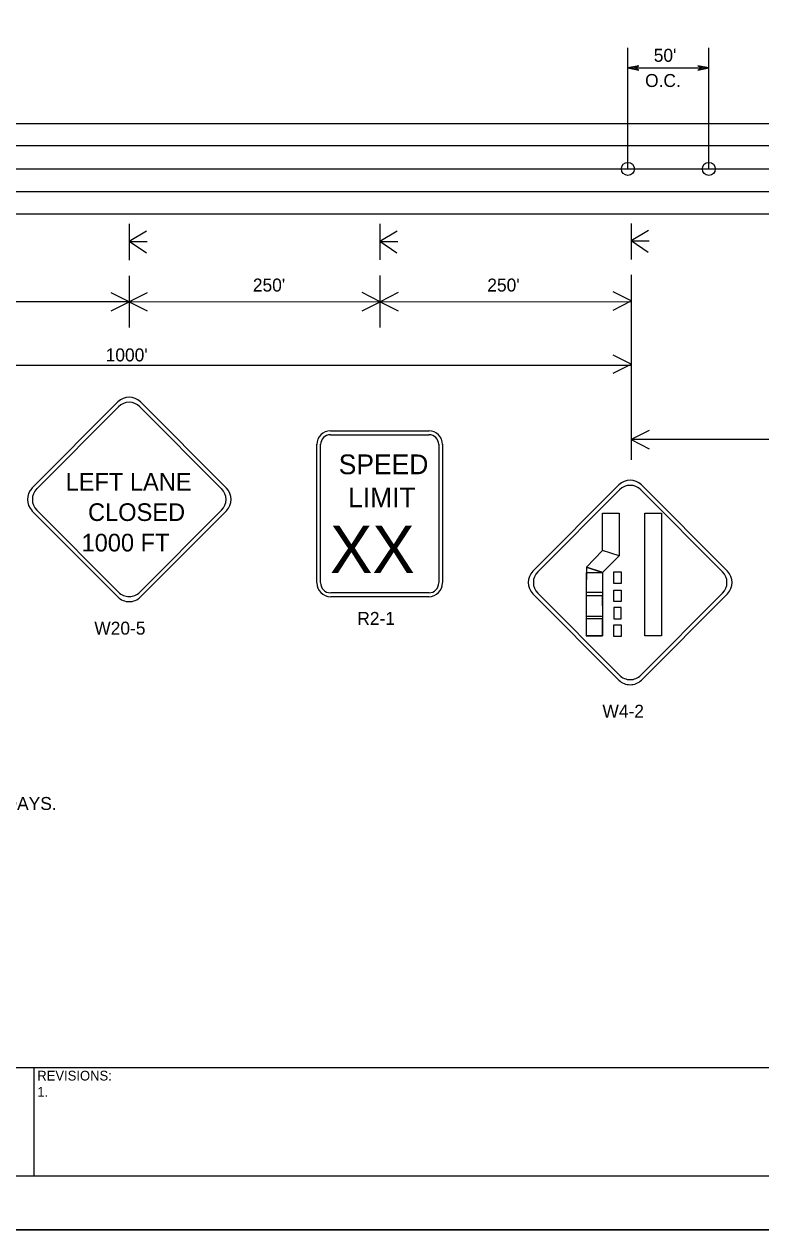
# Model space of a CAD drawing. Extents: x 0 to 34, y 0 to 22.
# Drawn here: x 11.32 to 18.12, y 0 to 11.15 of the extents above; entities that cross this region are included whole.
import ezdxf

# ---------------------------------------------------------------- set-up
doc = ezdxf.new("R2010")
doc.units = 0
for name, color, linetype in [('Level 1', 7, 'Continuous'), ('Level 32', 7, 'Continuous'), ('PlotBorder', 7, 'Continuous'), ('SHADE-GENERIC', 7, 'Continuous'), ('SHT-BNDRY', 7, 'Continuous'), ('SHT-FENCE', 7, 'Continuous'), ('Title_Box', 7, 'Continuous')]:
    doc.layers.add(name, color=color, linetype=linetype)

msp = doc.modelspace()

# ---------------------------------------------------------------- linework, layer by layer
at = {"layer": 'Level 1'}
for p, q in [((16.895, 9.81), (16.895, 10.927)), ((17.643, 9.81), (17.643, 10.927)), ((16.995, 10.762), (16.895, 10.742)), ((16.895, 10.742), (17.643, 10.742)), ((16.895, 10.742), (16.995, 10.721)), ((16.955, 10.742), (16.995, 10.762)), ((16.995, 10.721), (16.955, 10.742)), ((17.643, 10.742), (17.542, 10.763)), ((17.542, 10.763), (17.583, 10.742)), ((17.583, 10.742), (17.542, 10.722)), ((17.542, 10.722), (17.643, 10.742)), ((2.124, 10.228), (30.729, 10.228)), ((2.124, 10.025), (30.729, 10.025)), ((2.124, 9.81), (30.729, 9.81)), ((2.124, 9.601), (30.729, 9.601)), ((2.124, 9.392), (30.729, 9.392)), ((12.287, 9.3), (12.287, 9.133)), ((14.603, 9.301), (14.603, 9.134)), ((16.924, 9.305), (16.924, 9.138)), ((12.287, 9.141), (12.448, 9.236)), ((12.287, 9.141), (12.446, 9.033)), ((14.603, 9.142), (14.763, 9.237)), ((14.603, 9.142), (14.761, 9.034)), ((16.924, 9.146), (17.085, 9.241)), ((16.924, 9.146), (17.083, 9.038)), ((16.924, 9.143), (17.091, 9.143)), ((12.287, 9.138), (12.454, 9.138)), ((12.287, 9.133), (12.287, 8.966)), ((14.603, 9.139), (14.769, 9.139)), ((14.603, 9.134), (14.603, 8.967)), ((16.924, 9.138), (16.924, 8.971)), ((12.287, 8.966), (12.287, 8.966)), ((14.603, 8.967), (14.603, 8.967)), ((16.924, 8.971), (16.924, 8.971)), ((12.287, 8.821), (12.287, 8.342)), ((12.287, 8.821), (12.287, 8.342)), ((14.603, 8.822), (14.603, 8.342)), ((14.603, 8.822), (14.603, 8.342)), ((16.924, 8.828), (16.924, 7.12)), ((7.652, 8.58), (12.287, 8.582)), ((12.287, 8.582), (12.287, 8.58)), ((12.287, 8.58), (16.923, 8.582)), ((14.603, 8.583), (14.603, 8.581)), ((14.707, 8.582), (14.707, 8.58)), ((2.251, 7.993), (16.93, 7.993)), ((11.389, 6.858), (12.183, 7.655)), ((11.434, 6.852), (12.188, 7.61)), ((12.387, 7.61), (13.141, 6.852)), ((12.392, 7.655), (13.186, 6.858)), ((14.147, 7.387), (14.15, 7.387)), ((14.15, 7.387), (15.06, 7.387)), ((14.02, 5.985), (14.02, 7.264)), ((14.056, 5.985), (14.056, 7.264)), ((14.147, 7.351), (14.15, 7.351)), ((14.15, 7.351), (15.06, 7.351)), ((15.147, 7.264), (15.147, 5.985)), ((15.183, 7.264), (15.183, 5.985)), ((16.811, 6.887), (16.018, 6.09)), ((16.817, 6.842), (16.062, 6.085)), ((17.769, 6.085), (17.015, 6.842)), ((17.814, 6.09), (17.02, 6.887)), ((12.183, 5.851), (11.389, 6.648)), ((12.188, 5.896), (11.434, 6.653)), ((13.141, 6.653), (12.387, 5.896)), ((13.186, 6.648), (12.392, 5.851)), ((15.06, 5.89), (14.15, 5.89)), ((15.06, 5.854), (14.15, 5.854)), ((16.018, 5.88), (16.811, 5.083)), ((16.062, 5.886), (16.817, 5.128)), ((17.015, 5.128), (17.769, 5.886)), ((17.02, 5.083), (17.814, 5.88))]:
    msp.add_line(p, q, dxfattribs=at)
for points in [[(12.121, 8.497), (12.287, 8.58), (12.121, 8.664)], [(12.454, 8.664), (12.287, 8.58), (12.454, 8.497)], [(12.454, 8.664), (12.287, 8.58), (12.454, 8.497)], [(14.441, 8.498), (14.607, 8.581), (14.441, 8.665)], [(14.771, 8.665), (14.605, 8.581), (14.771, 8.498)], [(16.758, 8.504), (16.924, 8.588), (16.758, 8.671)], [(16.758, 8.504), (16.924, 8.588), (16.758, 8.671)], [(16.758, 7.92), (16.924, 8.003), (16.758, 8.086)], [(17.091, 7.389), (16.924, 7.306), (17.091, 7.222)]]:
    msp.add_lwpolyline(points, dxfattribs=at)
for centre, major_axis, start_param, end_param in [((12.287, 7.55), (0, 0.148), 5.497787, 7.068583), ((12.287, 7.51), (0, 0.141), 5.497787, 7.068583), ((14.147, 7.26), (0, -0.127), 3.141593, 4.712389), ((15.056, 7.26), (0, 0.127), 4.712389, 6.283185), ((14.147, 7.26), (0, -0.0913), 3.141593, 4.712389), ((15.056, 7.26), (0, 0.0913), 4.712389, 6.283185), ((16.916, 6.782), (0, 0.148), 5.497787, 7.068583), ((11.494, 6.753), (0, -0.148), 3.926991, 5.497787), ((11.533, 6.753), (0, -0.141), 3.926991, 5.497787), ((13.042, 6.753), (0, 0.141), 3.926991, 5.497787), ((13.081, 6.753), (0, 0.148), 3.926991, 5.497787), ((16.916, 6.742), (0, 0.141), 5.497787, 7.068583), ((16.122, 5.985), (0, -0.148), 3.926991, 5.497787), ((16.162, 5.985), (0, -0.141), 3.926991, 5.497787), ((17.67, 5.985), (0, 0.141), 3.926991, 5.497787), ((17.71, 5.985), (0, 0.148), 3.926991, 5.497787), ((14.147, 5.981), (0, -0.127), 4.712389, 6.283185), ((14.147, 5.981), (0, -0.0913), 4.712389, 6.283185), ((15.056, 5.981), (0, 0.0913), 3.141593, 4.712389), ((15.056, 5.981), (0, 0.127), 3.141593, 4.712389), ((12.287, 5.956), (0, 0.148), 2.356194, 3.926991), ((12.287, 5.996), (0, 0.141), 2.356194, 3.926991), ((16.916, 5.228), (0, 0.141), 2.356194, 3.926991), ((16.916, 5.188), (0, 0.148), 2.356194, 3.926991)]:
    msp.add_ellipse(centre, major_axis=major_axis, ratio=0.996122, start_param=start_param, end_param=end_param, dxfattribs=at)
at = {"layer": 'Level 32'}
msp.add_line((19.918, 7.306), (16.924, 7.306), dxfattribs=at)
at = {"layer": 'PlotBorder'}
msp.add_lwpolyline([(0, 0), (34, 0), (34, 22), (0, 22)], close=True, dxfattribs=at)
at = {"layer": 'SHADE-GENERIC'}
for points in [[(16.661, 6.626), (16.814, 6.626), (16.816, 6.232), (16.662, 6.281)], [(17.053, 6.627), (17.205, 6.627), (17.205, 5.491), (17.053, 5.491)], [(16.816, 6.232), (16.662, 6.281), (16.512, 6.127), (16.662, 6.078)], [(16.663, 6.077), (16.512, 6.127), (16.511, 5.897), (16.664, 5.897)], [(16.662, 5.491), (16.514, 5.491), (16.514, 6.078), (16.662, 6.078)], [(16.766, 6.083), (16.832, 6.083), (16.832, 5.976), (16.766, 5.976)], [(16.766, 5.915), (16.832, 5.915), (16.832, 5.808), (16.766, 5.808)], [(16.662, 5.861), (16.511, 5.861), (16.511, 5.675), (16.663, 5.675)], [(16.832, 5.754), (16.766, 5.754), (16.766, 5.648), (16.832, 5.648)], [(16.66, 5.649), (16.51, 5.649), (16.511, 5.491), (16.662, 5.491)], [(16.766, 5.594), (16.832, 5.594), (16.832, 5.487), (16.766, 5.487)]]:
    msp.add_lwpolyline(points, close=True, dxfattribs=at)
for centre in [(16.895, 9.809), (17.643, 9.809)]:
    msp.add_ellipse(centre, major_axis=(0, 0.0602), ratio=0.996122, dxfattribs=at)
at = {"layer": 'SHT-BNDRY'}
msp.add_line((11.408, 0.5), (11.408, 1.501), dxfattribs=at)
msp.add_lwpolyline([(1.25, 0.5), (33.5, 0.5), (33.5, 21.5), (1.25, 21.5)], close=True, dxfattribs=at)
msp.add_lwpolyline([(1.25, 1.501), (33.5, 1.501)], dxfattribs=at)
at = {"layer": 'SHT-FENCE'}
msp.add_lwpolyline([(0, 22), (34, 22), (34, 0), (0, 0)], close=True, dxfattribs=at)

# ---------------------------------------------------------------- texts
at = {"layer": 'Level 1'}
for s, height, p in [("50'", 0.12, (17.134, 10.799)), ('O.C.', 0.12, (17.054, 10.566)), ("250'", 0.12, (13.43, 8.675)), ("250'", 0.12, (15.596, 8.675)), ("1000'", 0.12, (12.07, 8.029)), ('SPEED', 0.1828, (14.223, 6.986)), ('LEFT LANE', 0.1631, (11.7, 6.835)), ('LIMIT', 0.1826, (14.31, 6.68)), ('CLOSED', 0.1631, (11.907, 6.554)), ('XX', 0.4385, (14.143, 6.073)), ('1000 FT', 0.1631, (11.847, 6.272)), ('R2-1', 0.12, (14.395, 5.593)), ('W20-5', 0.12, (11.965, 5.503)), ('W4-2', 0.12, (16.66, 4.735)), ('ALL SIGNS SHALL BE TEMPORARY MOUNTED AS SHOWN, UNLESS THE WORK PERIOD EXCEEDS FOUR (4) DAYS.  ', 0.12, (2.763, 3.882))]:
    msp.add_text(s, height=height, dxfattribs=at).set_placement(p)
at = {"layer": 'Title_Box'}
for s, p in [('REVISIONS:', (11.438, 1.381)), ('1.', (11.438, 1.231))]:
    msp.add_text(s, height=0.09, dxfattribs=at).set_placement(p)

doc.saveas('drawing.dxf')
